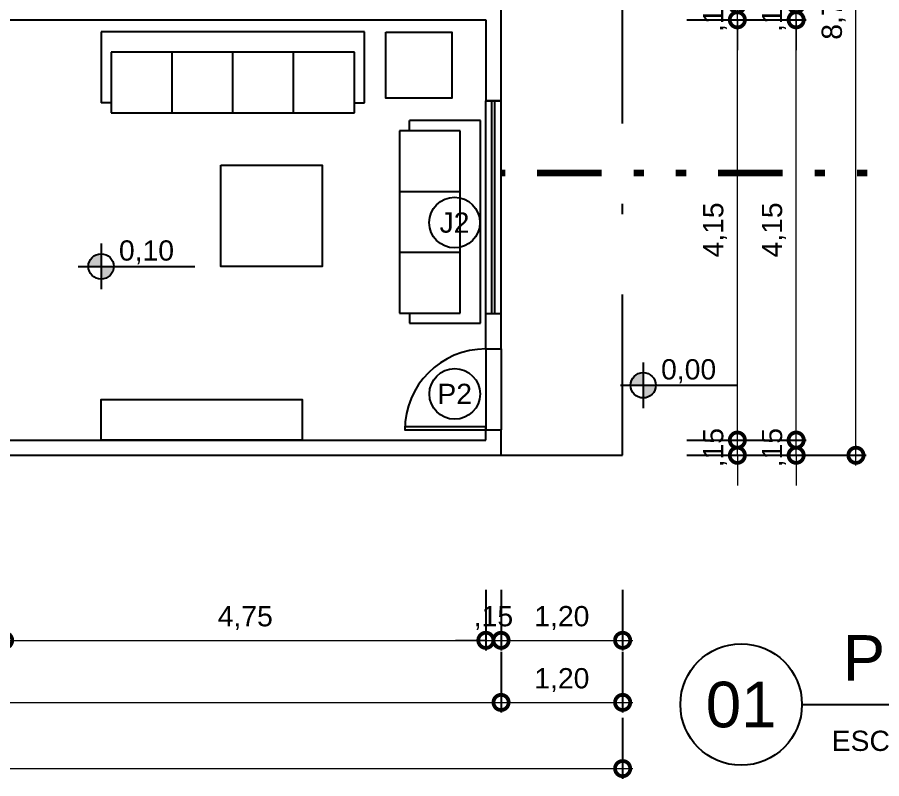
# Model space of a CAD drawing. Header units: metres. Extents: x 47788.9 to 47873.8, y 23415.4 to 23440.5.
# Drawn here: x 47833.24 to 47841.78, y 23417.87 to 23425.39 of the extents above; entities that cross this region are included whole.
import ezdxf
from ezdxf.enums import TextEntityAlignment as Align

# ---------------------------------------------------------------- set-up
doc = ezdxf.new("R2010")
doc.units = ezdxf.units.M
doc.header["$LTSCALE"] = 0.25
doc.linetypes.add('DASHDOT2', pattern=[12.7, 6.35, -3.175, 0, -3.175])
doc.linetypes.add('DIVIDEX2', pattern=[63.5, 25.4, -12.7, 0, -12.7, 0, -12.7])
doc.layers.add('ARQ_0_AREAS', color=7, linetype='Continuous', true_color=0x5a1694, plot=False)
for name, color, linetype in [('ARQ_ALV CT', 5, 'Continuous'), ('ARQ_ALV VS', 2, 'Continuous'), ('ARQ_ESQ CT', 30, 'Continuous'), ('ARQ_MOB 01', 1, 'Continuous'), ('ARQ_PISO 01', 1, 'Continuous'), ('ARQ_PROJ SUP', 1, 'DASHDOT2'), ('ARQ_SIMB 01', 1, 'Continuous'), ('SIMB_01', 1, 'Continuous'), ('SIMB_02', 2, 'Continuous'), ('SIMB_PREENCHIMENTO', 253, 'Continuous'), ('SIMB_TXT', 1, 'Continuous')]:
    doc.layers.add(name, color=color, linetype=linetype)
doc.layers.add('ARQ_COTA_AZUL', color=5, linetype='Continuous', lineweight=20, true_color=0x0000ff)
doc.layers.add('SIMB_LCT', color=253, linetype='DIVIDEX2', lineweight=100)
doc.styles.add('cota', font='arial.ttf')
doc.styles.add('SIMB', font='arial.ttf')
doc.dimstyles.new('Info 01 - annot', dxfattribs={"dimtxt": 2, "dimasz": 3, "dimexe": 1, "dimexo": 1, "dimgap": 1, "dimtad": 1, "dimzin": 4, "dimtxsty": 'cota', "dimblk": 'DOTSMALL', "dimcen": 2, "dimdle": 1, "dimclrd": 256, "dimclre": 256, "dimclrt": 1, "dimazin": 2, "dimtfac": 0.09, "dimtix": 1, "dimtmove": 2, "dimatfit": 2, "dimfxl": 5, "dimfxlon": 1, "dimtolj": 1, "dimtzin": 4, "dimlwd": -1, "dimarcsym": 1})

# ---------------------------------------------------------------- blocks, each defined once
blk = doc.blocks.new('*U74')
at = {"layer": 'SIMB_02'}
blk.add_line((6, 0), (82.686, 0), dxfattribs=at)
blk.add_circle((0, 0), 6, dxfattribs=at)
at = {"layer": 'SIMB_TXT', "style": 'SIMB'}
blk.add_text('ESCALA:', height=2, dxfattribs=at).set_placement((8.936, -4.582))
blk.add_attdef('TITULO_DO_DESENHO', text='', height=4.5, dxfattribs=at).set_placement((10.022, 1), align=Align.BOTTOM_LEFT)
blk.add_attdef('NUM', text='', height=4.5, dxfattribs=at).set_placement((0, 0), align=Align.MIDDLE_CENTER)
blk.add_attdef('ESCALA', (21.304, -4.582), '', height=2, dxfattribs=at)
blk = doc.blocks.new('S3')
at = {"ltscale": 0.1}
for p, q in [((0, 0), (-2, 0)), ((0, -0.7), (0, 0)), ((-2, 0), (-2, -0.7)), ((-0.1, -0.2), (-1.9, -0.2)), ((-1.9, -0.2), (-1.9, -0.8)), ((-1.3, -0.8), (-1.3, -0.2)), ((-0.7, -0.8), (-0.7, -0.2)), ((-0.1, -0.8), (-0.1, -0.2)), ((-1.9, -0.7), (-2, -0.7)), ((-0.1, -0.7), (0, -0.7)), ((-1.9, -0.8), (-0.1, -0.8))]:
    blk.add_line(p, q, dxfattribs=at)
blk = doc.blocks.new('S4')
at = {"ltscale": 0.1}
for p, q in [((0, 0), (-2.6, 0)), ((0, -0.7), (0, 0)), ((-2.6, 0), (-2.6, -0.7)), ((-0.1, -0.2), (-2.5, -0.2)), ((-2.5, -0.2), (-2.5, -0.8)), ((-1.9, -0.8), (-1.9, -0.2)), ((-1.3, -0.8), (-1.3, -0.2)), ((-0.7, -0.8), (-0.7, -0.2)), ((-0.1, -0.8), (-0.1, -0.2)), ((-2.5, -0.7), (-2.6, -0.7)), ((-0.1, -0.7), (0, -0.7)), ((-2.5, -0.8), (-0.1, -0.8))]:
    blk.add_line(p, q, dxfattribs=at)
blk = doc.blocks.new('_DotSmall')
at = {"color": 0, "linetype": 'ByBlock', "const_width": 0.5}
blk.add_lwpolyline([(-0.0625, 0, 1), (0.0625, 0, 1)], format="xyb", close=True, dxfattribs=at)
blk = doc.blocks.new('*D891')
at = {"layer": 'ARQ_COTA_AZUL', "lineweight": -2, "transparency": 16777216}
for p, q in [((47833.1188, 23419.7353), (47833.1188, 23419.1353)), ((47837.8688, 23419.7353), (47837.8688, 23419.1353))]:
    blk.add_line(p, q, dxfattribs=at)
at = {"layer": 'ARQ_COTA_AZUL', "transparency": 16777216}
blk.add_line((47833.0188, 23419.2353), (47837.9688, 23419.2353), dxfattribs=at)
at = {"layer": 'Defpoints', "color": 0, "transparency": 16777216}
for p in [(47833.1188, 23421.2128), (47837.8688, 23421.2128), (47837.8688, 23419.2353)]:
    blk.add_point(p, dxfattribs=at)
at = {"layer": 'ARQ_COTA_AZUL', "transparency": 16777216, "xscale": 0.3, "yscale": 0.3, "zscale": 0.3, "rotation": 180}
blk.add_blockref('_DotSmall', (47833.1188, 23419.2353), dxfattribs=at)
at = {"layer": 'ARQ_COTA_AZUL', "transparency": 16777216, "xscale": 0.3, "yscale": 0.3, "zscale": 0.3}
blk.add_blockref('_DotSmall', (47837.8688, 23419.2353), dxfattribs=at)
at = {"layer": 'ARQ_COTA_AZUL', "color": 1, "transparency": 16777216, "insert": (47835.4938, 23419.4551), "char_height": 0.2, "attachment_point": 5, "style": 'cota'}
blk.add_mtext('\\A1;4,75', dxfattribs=at)
blk = doc.blocks.new('*D892')
at = {"layer": 'ARQ_COTA_AZUL', "lineweight": -2, "transparency": 16777216}
for p, q in [((47837.8688, 23419.7353), (47837.8688, 23419.1353)), ((47838.0188, 23419.7353), (47838.0188, 23419.1353))]:
    blk.add_line(p, q, dxfattribs=at)
at = {"layer": 'ARQ_COTA_AZUL', "transparency": 16777216}
for p, q in [((47837.8688, 23419.2353), (47837.5688, 23419.2353)), ((47837.8688, 23419.2353), (47838.0188, 23419.2353)), ((47838.0188, 23419.2353), (47838.3188, 23419.2353))]:
    blk.add_line(p, q, dxfattribs=at)
at = {"layer": 'Defpoints', "color": 0, "transparency": 16777216}
for p in [(47837.8688, 23421.2128), (47838.0188, 23421.0628), (47838.0188, 23419.2353)]:
    blk.add_point(p, dxfattribs=at)
at = {"layer": 'ARQ_COTA_AZUL', "transparency": 16777216, "xscale": 0.3, "yscale": 0.3, "zscale": 0.3}
blk.add_blockref('_DotSmall', (47837.8688, 23419.2353), dxfattribs=at)
at = {"layer": 'ARQ_COTA_AZUL', "transparency": 16777216, "xscale": 0.3, "yscale": 0.3, "zscale": 0.3, "rotation": 180}
blk.add_blockref('_DotSmall', (47838.0188, 23419.2353), dxfattribs=at)
at = {"layer": 'ARQ_COTA_AZUL', "color": 1, "transparency": 16777216, "insert": (47837.9438, 23419.4555), "char_height": 0.2, "attachment_point": 5, "style": 'cota'}
blk.add_mtext('\\A1;,15', dxfattribs=at)
blk = doc.blocks.new('*D893')
at = {"layer": 'ARQ_COTA_AZUL', "transparency": 16777216}
for p, q in [((47840.351, 23421.2128), (47840.351, 23421.5128)), ((47840.351, 23421.0628), (47840.351, 23421.2128)), ((47840.351, 23421.0628), (47840.351, 23420.7628))]:
    blk.add_line(p, q, dxfattribs=at)
at = {"layer": 'ARQ_COTA_AZUL', "lineweight": -2, "transparency": 16777216}
for p, q in [((47839.851, 23421.2128), (47840.451, 23421.2128)), ((47839.851, 23421.0628), (47840.451, 23421.0628))]:
    blk.add_line(p, q, dxfattribs=at)
at = {"layer": 'Defpoints', "color": 0, "transparency": 16777216}
for p in [(47837.8688, 23421.2128), (47840.351, 23421.2128), (47838.0188, 23421.0628)]:
    blk.add_point(p, dxfattribs=at)
at = {"layer": 'ARQ_COTA_AZUL', "transparency": 16777216, "xscale": 0.3, "yscale": 0.3, "zscale": 0.3}
for p, rotation in [((47840.351, 23421.2128), 270), ((47840.351, 23421.0628), 90)]:
    blk.add_blockref('_DotSmall', p, dxfattribs=dict(at, rotation=rotation))
at = {"layer": 'ARQ_COTA_AZUL', "color": 1, "transparency": 16777216, "insert": (47840.1308, 23421.1378), "char_height": 0.2, "attachment_point": 5, "rotation": 90, "style": 'cota'}
blk.add_mtext('\\A1;,15', dxfattribs=at)
blk = doc.blocks.new('*D894')
at = {"layer": 'ARQ_COTA_AZUL', "lineweight": -2, "transparency": 16777216}
for p, q in [((47838.0188, 23419.7353), (47838.0188, 23419.1353)), ((47839.2188, 23419.7353), (47839.2188, 23419.1353))]:
    blk.add_line(p, q, dxfattribs=at)
at = {"layer": 'ARQ_COTA_AZUL', "transparency": 16777216}
blk.add_line((47837.9188, 23419.2353), (47839.3188, 23419.2353), dxfattribs=at)
at = {"layer": 'Defpoints', "color": 0, "transparency": 16777216}
for p in [(47838.0188, 23421.0628), (47839.2188, 23421.0628), (47839.2188, 23419.2353)]:
    blk.add_point(p, dxfattribs=at)
at = {"layer": 'ARQ_COTA_AZUL', "transparency": 16777216, "xscale": 0.3, "yscale": 0.3, "zscale": 0.3, "rotation": 180}
blk.add_blockref('_DotSmall', (47838.0188, 23419.2353), dxfattribs=at)
at = {"layer": 'ARQ_COTA_AZUL', "transparency": 16777216, "xscale": 0.3, "yscale": 0.3, "zscale": 0.3}
blk.add_blockref('_DotSmall', (47839.2188, 23419.2353), dxfattribs=at)
at = {"layer": 'ARQ_COTA_AZUL', "color": 1, "transparency": 16777216, "insert": (47838.6188, 23419.4555), "char_height": 0.2, "attachment_point": 5, "style": 'cota'}
blk.add_mtext('\\A1;1,20', dxfattribs=at)
blk = doc.blocks.new('*D895')
at = {"layer": 'ARQ_COTA_AZUL', "transparency": 16777216}
blk.add_line((47840.351, 23421.1128), (47840.351, 23425.4628), dxfattribs=at)
at = {"layer": 'ARQ_COTA_AZUL', "lineweight": -2, "transparency": 16777216}
for p, q in [((47839.851, 23425.3628), (47840.451, 23425.3628)), ((47839.851, 23421.2128), (47840.451, 23421.2128))]:
    blk.add_line(p, q, dxfattribs=at)
at = {"layer": 'Defpoints', "color": 0, "transparency": 16777216}
for p in [(47837.8688, 23425.3628), (47840.351, 23425.3628), (47837.8688, 23421.2128)]:
    blk.add_point(p, dxfattribs=at)
at = {"layer": 'ARQ_COTA_AZUL', "transparency": 16777216, "xscale": 0.3, "yscale": 0.3, "zscale": 0.3}
for p, rotation in [((47840.351, 23425.3628), 90), ((47840.351, 23421.2128), 270)]:
    blk.add_blockref('_DotSmall', p, dxfattribs=dict(at, rotation=rotation))
at = {"layer": 'ARQ_COTA_AZUL', "color": 1, "transparency": 16777216, "insert": (47840.1308, 23423.2878), "char_height": 0.2, "attachment_point": 5, "rotation": 90, "style": 'cota'}
blk.add_mtext('\\A1;4,15', dxfattribs=at)
blk = doc.blocks.new('*D896')
at = {"layer": 'ARQ_COTA_AZUL', "transparency": 16777216}
for p, q in [((47840.351, 23425.5128), (47840.351, 23425.8128)), ((47840.351, 23425.3628), (47840.351, 23425.5128)), ((47840.351, 23425.3628), (47840.351, 23425.0628))]:
    blk.add_line(p, q, dxfattribs=at)
at = {"layer": 'ARQ_COTA_AZUL', "lineweight": -2, "transparency": 16777216}
for p, q in [((47839.851, 23425.5128), (47840.451, 23425.5128)), ((47839.851, 23425.3628), (47840.451, 23425.3628))]:
    blk.add_line(p, q, dxfattribs=at)
at = {"layer": 'Defpoints', "color": 0, "transparency": 16777216}
for p in [(47837.8688, 23425.5128), (47840.351, 23425.5128), (47837.8688, 23425.3628)]:
    blk.add_point(p, dxfattribs=at)
at = {"layer": 'ARQ_COTA_AZUL', "transparency": 16777216, "xscale": 0.3, "yscale": 0.3, "zscale": 0.3}
for p, rotation in [((47840.351, 23425.5128), 270), ((47840.351, 23425.3628), 90)]:
    blk.add_blockref('_DotSmall', p, dxfattribs=dict(at, rotation=rotation))
at = {"layer": 'ARQ_COTA_AZUL', "color": 1, "transparency": 16777216, "insert": (47840.1308, 23425.4378), "char_height": 0.2, "attachment_point": 5, "rotation": 90, "style": 'cota'}
blk.add_mtext('\\A1;,15', dxfattribs=at)
blk = doc.blocks.new('*D912')
at = {"layer": 'ARQ_COTA_AZUL', "transparency": 16777216}
for p, q in [((47840.9314, 23421.2128), (47840.9314, 23421.5128)), ((47840.9314, 23421.0628), (47840.9314, 23421.2128)), ((47840.9314, 23421.0628), (47840.9314, 23420.7628))]:
    blk.add_line(p, q, dxfattribs=at)
at = {"layer": 'ARQ_COTA_AZUL', "lineweight": -2, "transparency": 16777216}
for p, q in [((47840.4314, 23421.2128), (47841.0314, 23421.2128)), ((47840.4314, 23421.0628), (47841.0314, 23421.0628))]:
    blk.add_line(p, q, dxfattribs=at)
at = {"layer": 'Defpoints', "color": 0, "transparency": 16777216}
for p in [(47837.8688, 23421.2128), (47840.9314, 23421.2128), (47838.0188, 23421.0628)]:
    blk.add_point(p, dxfattribs=at)
at = {"layer": 'ARQ_COTA_AZUL', "transparency": 16777216, "xscale": 0.3, "yscale": 0.3, "zscale": 0.3}
for p, rotation in [((47840.9314, 23421.2128), 270), ((47840.9314, 23421.0628), 90)]:
    blk.add_blockref('_DotSmall', p, dxfattribs=dict(at, rotation=rotation))
at = {"layer": 'ARQ_COTA_AZUL', "color": 1, "transparency": 16777216, "insert": (47840.7112, 23421.1378), "char_height": 0.2, "attachment_point": 5, "rotation": 90, "style": 'cota'}
blk.add_mtext('\\A1;,15', dxfattribs=at)
blk = doc.blocks.new('*D913')
at = {"layer": 'ARQ_COTA_AZUL', "transparency": 16777216}
blk.add_line((47840.9314, 23421.1128), (47840.9314, 23425.4628), dxfattribs=at)
at = {"layer": 'ARQ_COTA_AZUL', "lineweight": -2, "transparency": 16777216}
for p, q in [((47840.4314, 23425.3628), (47841.0314, 23425.3628)), ((47840.4314, 23421.2128), (47841.0314, 23421.2128))]:
    blk.add_line(p, q, dxfattribs=at)
at = {"layer": 'Defpoints', "color": 0, "transparency": 16777216}
for p in [(47837.8688, 23425.3628), (47840.9314, 23425.3628), (47837.8688, 23421.2128)]:
    blk.add_point(p, dxfattribs=at)
at = {"layer": 'ARQ_COTA_AZUL', "transparency": 16777216, "xscale": 0.3, "yscale": 0.3, "zscale": 0.3}
for p, rotation in [((47840.9314, 23425.3628), 90), ((47840.9314, 23421.2128), 270)]:
    blk.add_blockref('_DotSmall', p, dxfattribs=dict(at, rotation=rotation))
at = {"layer": 'ARQ_COTA_AZUL', "color": 1, "transparency": 16777216, "insert": (47840.7112, 23423.2878), "char_height": 0.2, "attachment_point": 5, "rotation": 90, "style": 'cota'}
blk.add_mtext('\\A1;4,15', dxfattribs=at)
blk = doc.blocks.new('*D914')
at = {"layer": 'ARQ_COTA_AZUL', "transparency": 16777216}
for p, q in [((47840.9314, 23425.5128), (47840.9314, 23425.8128)), ((47840.9314, 23425.3628), (47840.9314, 23425.5128)), ((47840.9314, 23425.3628), (47840.9314, 23425.0628))]:
    blk.add_line(p, q, dxfattribs=at)
at = {"layer": 'ARQ_COTA_AZUL', "lineweight": -2, "transparency": 16777216}
for p, q in [((47840.4314, 23425.5128), (47841.0314, 23425.5128)), ((47840.4314, 23425.3628), (47841.0314, 23425.3628))]:
    blk.add_line(p, q, dxfattribs=at)
at = {"layer": 'Defpoints', "color": 0, "transparency": 16777216}
for p in [(47837.8688, 23425.5128), (47840.9314, 23425.5128), (47837.8688, 23425.3628)]:
    blk.add_point(p, dxfattribs=at)
at = {"layer": 'ARQ_COTA_AZUL', "transparency": 16777216, "xscale": 0.3, "yscale": 0.3, "zscale": 0.3}
for p, rotation in [((47840.9314, 23425.5128), 270), ((47840.9314, 23425.3628), 90)]:
    blk.add_blockref('_DotSmall', p, dxfattribs=dict(at, rotation=rotation))
at = {"layer": 'ARQ_COTA_AZUL', "color": 1, "transparency": 16777216, "insert": (47840.7112, 23425.4378), "char_height": 0.2, "attachment_point": 5, "rotation": 90, "style": 'cota'}
blk.add_mtext('\\A1;,15', dxfattribs=at)
blk = doc.blocks.new('*D917')
at = {"layer": 'ARQ_COTA_AZUL', "transparency": 16777216}
blk.add_line((47841.5217, 23420.9628), (47841.5217, 23429.9128), dxfattribs=at)
at = {"layer": 'ARQ_COTA_AZUL', "lineweight": -2, "transparency": 16777216}
for p, q in [((47841.0217, 23429.8128), (47841.6217, 23429.8128)), ((47841.0217, 23421.0628), (47841.6217, 23421.0628))]:
    blk.add_line(p, q, dxfattribs=at)
at = {"layer": 'Defpoints', "color": 0, "transparency": 16777216}
for p in [(47838.0188, 23429.8128), (47841.5217, 23429.8128), (47838.0188, 23421.0628)]:
    blk.add_point(p, dxfattribs=at)
at = {"layer": 'ARQ_COTA_AZUL', "transparency": 16777216, "xscale": 0.3, "yscale": 0.3, "zscale": 0.3}
for p, rotation in [((47841.5217, 23429.8128), 90), ((47841.5217, 23421.0628), 270)]:
    blk.add_blockref('_DotSmall', p, dxfattribs=dict(at, rotation=rotation))
at = {"layer": 'ARQ_COTA_AZUL', "color": 1, "transparency": 16777216, "insert": (47841.3015, 23425.4378), "char_height": 0.2, "attachment_point": 5, "rotation": 90, "style": 'cota'}
blk.add_mtext('\\A1;8,75', dxfattribs=at)
blk = doc.blocks.new('*D918')
at = {"layer": 'ARQ_COTA_AZUL', "lineweight": -2, "transparency": 16777216}
for p, q in [((47825.6188, 23419.1223), (47825.6188, 23418.5223)), ((47838.0188, 23419.1223), (47838.0188, 23418.5223))]:
    blk.add_line(p, q, dxfattribs=at)
at = {"layer": 'ARQ_COTA_AZUL', "transparency": 16777216}
blk.add_line((47825.5188, 23418.6223), (47838.1188, 23418.6223), dxfattribs=at)
at = {"layer": 'Defpoints', "color": 0, "transparency": 16777216}
for p in [(47825.6188, 23422.0628), (47838.0188, 23421.0628), (47838.0188, 23418.6223)]:
    blk.add_point(p, dxfattribs=at)
at = {"layer": 'ARQ_COTA_AZUL', "transparency": 16777216, "xscale": 0.3, "yscale": 0.3, "zscale": 0.3, "rotation": 180}
blk.add_blockref('_DotSmall', (47825.6188, 23418.6223), dxfattribs=at)
at = {"layer": 'ARQ_COTA_AZUL', "transparency": 16777216, "xscale": 0.3, "yscale": 0.3, "zscale": 0.3}
blk.add_blockref('_DotSmall', (47838.0188, 23418.6223), dxfattribs=at)
at = {"layer": 'ARQ_COTA_AZUL', "color": 1, "transparency": 16777216, "insert": (47831.8188, 23418.8425), "char_height": 0.2, "attachment_point": 5, "style": 'cota'}
blk.add_mtext('\\A1;12,40', dxfattribs=at)
blk = doc.blocks.new('*D919')
at = {"layer": 'ARQ_COTA_AZUL', "lineweight": -2, "transparency": 16777216}
for p, q in [((47838.0188, 23419.1223), (47838.0188, 23418.5223)), ((47839.2188, 23419.1223), (47839.2188, 23418.5223))]:
    blk.add_line(p, q, dxfattribs=at)
at = {"layer": 'ARQ_COTA_AZUL', "transparency": 16777216}
blk.add_line((47837.9188, 23418.6223), (47839.3188, 23418.6223), dxfattribs=at)
at = {"layer": 'Defpoints', "color": 0, "transparency": 16777216}
for p in [(47838.0188, 23421.0628), (47839.2188, 23421.0628), (47839.2188, 23418.6223)]:
    blk.add_point(p, dxfattribs=at)
at = {"layer": 'ARQ_COTA_AZUL', "transparency": 16777216, "xscale": 0.3, "yscale": 0.3, "zscale": 0.3, "rotation": 180}
blk.add_blockref('_DotSmall', (47838.0188, 23418.6223), dxfattribs=at)
at = {"layer": 'ARQ_COTA_AZUL', "transparency": 16777216, "xscale": 0.3, "yscale": 0.3, "zscale": 0.3}
blk.add_blockref('_DotSmall', (47839.2188, 23418.6223), dxfattribs=at)
at = {"layer": 'ARQ_COTA_AZUL', "color": 1, "transparency": 16777216, "insert": (47838.6188, 23418.8425), "char_height": 0.2, "attachment_point": 5, "style": 'cota'}
blk.add_mtext('\\A1;1,20', dxfattribs=at)
blk = doc.blocks.new('*D920')
at = {"layer": 'ARQ_COTA_AZUL', "lineweight": -2, "transparency": 16777216}
for p, q in [((47825.6188, 23418.4689), (47825.6188, 23417.8689)), ((47839.2188, 23418.4689), (47839.2188, 23417.8689))]:
    blk.add_line(p, q, dxfattribs=at)
at = {"layer": 'ARQ_COTA_AZUL', "transparency": 16777216}
blk.add_line((47825.5188, 23417.9689), (47839.3188, 23417.9689), dxfattribs=at)
at = {"layer": 'Defpoints', "color": 0, "transparency": 16777216}
for p in [(47825.6188, 23422.0628), (47839.2188, 23421.0628), (47839.2188, 23417.9689)]:
    blk.add_point(p, dxfattribs=at)
at = {"layer": 'ARQ_COTA_AZUL', "transparency": 16777216, "xscale": 0.3, "yscale": 0.3, "zscale": 0.3, "rotation": 180}
blk.add_blockref('_DotSmall', (47825.6188, 23417.9689), dxfattribs=at)
at = {"layer": 'ARQ_COTA_AZUL', "transparency": 16777216, "xscale": 0.3, "yscale": 0.3, "zscale": 0.3}
blk.add_blockref('_DotSmall', (47839.2188, 23417.9689), dxfattribs=at)
at = {"layer": 'ARQ_COTA_AZUL', "color": 1, "transparency": 16777216, "insert": (47832.4188, 23418.1891), "char_height": 0.2, "attachment_point": 5, "style": 'cota'}
blk.add_mtext('\\A1;13,60', dxfattribs=at)
blk = doc.blocks.new('*U565')
at = {"layer": 'SIMB_02'}
blk.add_circle((0, 0), 2.5, dxfattribs=at)
at = {"layer": 'SIMB_TXT', "style": 'SIMB'}
blk.add_attdef('CDESQ', text='', height=2, dxfattribs=at).set_placement((0, 0), align=Align.MIDDLE_CENTER)
blk = doc.blocks.new('nivel_PB_A_D')
at = {"layer": 'SIMB_PREENCHIMENTO', "transparency": 33554587}
h = blk.add_hatch(color=256, dxfattribs=at)
h.dxf.hatch_style = 1
h.paths.add_polyline_path([(0, 1.25, 0.414214), (-1.25, 0), (0, 0)])
h.paths.add_polyline_path([(1.25, 0), (0, 0), (0, -1.25, 0.414214)])
at = {"layer": 'SIMB_01'}
for p, q in [((0, 2.25), (0, -2.25)), ((-2.25, 0), (9.25, 0))]:
    blk.add_line(p, q, dxfattribs=at)
blk.add_circle((0, 0), 1.25, dxfattribs=at)
at = {"layer": 'SIMB_TXT', "style": 'SIMB'}
blk.add_attdef('00,00', (1.763, 0.576), '', height=2, dxfattribs=at)
blk = doc.blocks.new('*U1015')
at = {"layer": 'SIMB_PREENCHIMENTO', "transparency": 33554587}
h = blk.add_hatch(color=256, dxfattribs=at)
h.dxf.hatch_style = 1
h.paths.add_polyline_path([(0, 8.483), (-4.152, 4.332, -0.401827), (4.152, 4.332)])
h = blk.add_hatch(color=256, dxfattribs=at)
h.dxf.hatch_style = 1
h.paths.add_polyline_path([(-4.332, 4.152), (-8.483, 0), (-6, 0, -0.193399)])
h = blk.add_hatch(color=256, dxfattribs=at)
h.dxf.hatch_style = 1
h.paths.add_polyline_path([(4.332, 4.152, -0.193399), (6, 0), (8.483, 0)])
at = {"layer": 'SIMB_01'}
for p, q in [((-8.483, 0), (0, 8.483)), ((8.483, 0), (0, 8.483)), ((-6, 0), (-8.483, 0)), ((6, 0), (-6, 0)), ((6, 0), (8.483, 0))]:
    blk.add_line(p, q, dxfattribs=at)
blk.add_circle((0, 0), 6, dxfattribs=at)
at = {"layer": 'SIMB_LCT'}
blk.add_line((8.483, 0), (54.251, 0), dxfattribs=at)
at = {"layer": 'SIMB_TXT', "style": 'SIMB'}
for tag, height, p in [('999', 2, (0, 2.525)), ('000', 3.5, (0, -2.25))]:
    blk.add_attdef(tag, text='', height=height, rotation=180, dxfattribs=at).set_placement(p, align=Align.MIDDLE_CENTER)

msp = doc.modelspace()

# ---------------------------------------------------------------- linework, layer by layer
at = {"layer": 'ARQ_ALV CT'}
for p, q in [((47838.0188, 23424.5628), (47838.0188, 23426.8128)), ((47833.1188, 23425.3628), (47837.8688, 23425.3628)), ((47837.8688, 23425.3628), (47837.8688, 23424.5628)), ((47838.0188, 23424.5628), (47837.8688, 23424.5628)), ((47837.8688, 23424.5628), (47838.0188, 23424.5628)), ((47837.8688, 23422.1128), (47837.8688, 23422.4628)), ((47837.8688, 23422.4628), (47838.0188, 23422.4628)), ((47838.0188, 23422.1128), (47838.0188, 23422.4628)), ((47837.8688, 23422.1128), (47838.0188, 23422.1128)), ((47837.8688, 23421.3128), (47838.0188, 23421.3128)), ((47837.8688, 23421.2128), (47837.8688, 23421.3128)), ((47838.0188, 23421.0628), (47838.0188, 23421.3128)), ((47832.8688, 23421.2128), (47837.8688, 23421.2128)), ((47832.8688, 23421.0628), (47838.0188, 23421.0628))]:
    msp.add_line(p, q, dxfattribs=at)
at = {"layer": 'ARQ_ALV VS'}
for p, q in [((47837.8688, 23422.4628), (47837.8688, 23424.5628)), ((47838.0188, 23422.4628), (47838.0188, 23424.5628))]:
    msp.add_line(p, q, dxfattribs=at)
at = {"layer": 'ARQ_ESQ CT'}
for p, q in [((47837.9288, 23422.4628), (47837.9288, 23424.5628)), ((47837.9588, 23422.4628), (47837.9588, 23424.5628))]:
    msp.add_line(p, q, dxfattribs=at)
msp.add_lwpolyline([(47837.8688, 23421.3128), (47837.8688, 23421.3428), (47837.0688, 23421.3428), (47837.0688, 23421.3128)], close=True, dxfattribs=at)
at = {"layer": 'ARQ_MOB 01'}
for points in [[(47836.8819, 23425.2395), (47837.5319, 23425.2395), (47837.5319, 23424.5895), (47836.8819, 23424.5895)], [(47835.2539, 23423.9276), (47836.2539, 23423.9276), (47836.2539, 23422.9276), (47835.2539, 23422.9276)], [(47834.0712, 23421.2128), (47834.0712, 23421.6128), (47836.0562, 23421.6128), (47836.0562, 23421.2128)]]:
    msp.add_lwpolyline(points, close=True, dxfattribs=at)
at = {"layer": 'ARQ_PISO 01'}
for p, q in [((47837.8688, 23422.1128), (47837.8688, 23421.3128)), ((47838.0188, 23422.1128), (47838.0188, 23421.3128))]:
    msp.add_line(p, q, dxfattribs=at)
at = {"layer": 'ARQ_PROJ SUP'}
for p, q in [((47839.2188, 23421.0628), (47839.2188, 23429.8128)), ((47838.0188, 23421.0628), (47839.2188, 23421.0628))]:
    msp.add_line(p, q, dxfattribs=at)
at = {"layer": 'ARQ_SIMB 01'}
msp.add_arc((47837.8688, 23421.3128), 0.8, 90, 180, dxfattribs=at)

# ---------------------------------------------------------------- block references
at = {"xscale": 0.1, "yscale": 0.1, "zscale": 0.1, "rotation": 180}
msp.add_blockref('*U1015', (47843.4336, 23423.8492), dxfattribs=at).add_auto_attribs({'999': '-', '000': 'B'})
at = {"xscale": 0.1, "yscale": 0.1, "zscale": 0.1}
for p, values in [((47837.5595, 23423.3604), {'CDESQ': 'J2'}), ((47837.5611, 23421.6688), {'CDESQ': 'P2'})]:
    msp.add_blockref('*U565', p, dxfattribs=at).add_auto_attribs(values)
ref = msp.add_blockref('*U74', (47840.3887, 23418.6015), dxfattribs=dict(xscale=0.1, yscale=0.1, zscale=0.1))
ref.add_attrib('TITULO_DO_DESENHO', 'PLANTA BAIXA TÉRREO', dxfattribs={"layer": 'SIMB_TXT', "height": 0.45, "style": 'SIMB'}).set_placement((47841.3909, 23418.7015), align=Align.BOTTOM_LEFT)
ref.add_attrib('NUM', '01', dxfattribs={"layer": 'SIMB_TXT', "height": 0.45, "style": 'SIMB'}).set_placement((47840.3887, 23418.6015), align=Align.MIDDLE_CENTER)
at = {"layer": 'ARQ_0_AREAS', "xscale": 0.1, "yscale": 0.1, "zscale": 0.1}
for p, values in [((47834.0708, 23422.9276), {'00,00': '0,10'}), ((47839.4219, 23421.7538), {'00,00': '0,00'})]:
    msp.add_blockref('nivel_PB_A_D', p, dxfattribs=at).add_auto_attribs(values)
at = {"layer": 'ARQ_MOB 01'}
msp.add_blockref('S4', (47836.6712, 23425.2429), dxfattribs=at)
at = {"layer": 'ARQ_MOB 01', "rotation": 270.0000064573097}
msp.add_blockref('S3', (47837.8148, 23422.3672), dxfattribs=at)

# ---------------------------------------------------------------- dimensions: what is measured, and where the dimension line sits
at = {"layer": 'ARQ_COTA_AZUL'}
for base, p1, p2, picture, middle in [((47841.5217, 23429.8128), (47838.0188, 23421.0628), (47838.0188, 23429.8128), '*D917', (47841.3015, 23425.4378)), ((47840.351, 23425.5128), (47837.8688, 23425.3628), (47837.8688, 23425.5128), '*D896', (47840.1308, 23425.4378)), ((47840.9314, 23425.5128), (47837.8688, 23425.3628), (47837.8688, 23425.5128), '*D914', (47840.7112, 23425.4378)), ((47840.351, 23425.3628), (47837.8688, 23421.2128), (47837.8688, 23425.3628), '*D895', (47840.1308, 23423.2878)), ((47840.9314, 23425.3628), (47837.8688, 23421.2128), (47837.8688, 23425.3628), '*D913', (47840.7112, 23423.2878)), ((47840.351, 23421.2128), (47838.0188, 23421.0628), (47837.8688, 23421.2128), '*D893', (47840.1308, 23421.1378)), ((47840.9314, 23421.2128), (47838.0188, 23421.0628), (47837.8688, 23421.2128), '*D912', (47840.7112, 23421.1378))]:
    dim = msp.add_linear_dim(base=base, p1=p1, p2=p2, angle=90, dimstyle='Info 01 - annot', dxfattribs=at)
    dim.commit()
    dim.dimension.update_dxf_attribs({"geometry": picture, "text_midpoint": middle})
for base, p1, p2, picture, middle in [((47838.0188, 23418.6223), (47825.6188, 23422.0628), (47838.0188, 23421.0628), '*D918', (47831.8188, 23418.8425)), ((47839.2188, 23417.9689), (47825.6188, 23422.0628), (47839.2188, 23421.0628), '*D920', (47832.4188, 23418.1891)), ((47837.8688, 23419.2353), (47833.1188, 23421.2128), (47837.8688, 23421.2128), '*D891', (47835.4938, 23419.4551)), ((47838.0188, 23419.2353), (47837.8688, 23421.2128), (47838.0188, 23421.0628), '*D892', (47837.9438, 23419.4555)), ((47839.2188, 23419.2353), (47838.0188, 23421.0628), (47839.2188, 23421.0628), '*D894', (47838.6188, 23419.4555)), ((47839.2188, 23418.6223), (47838.0188, 23421.0628), (47839.2188, 23421.0628), '*D919', (47838.6188, 23418.8425))]:
    dim = msp.add_linear_dim(base=base, p1=p1, p2=p2, dimstyle='Info 01 - annot', dxfattribs=at)
    dim.commit()
    dim.dimension.update_dxf_attribs({"geometry": picture, "text_midpoint": middle})

doc.saveas('drawing.dxf')
